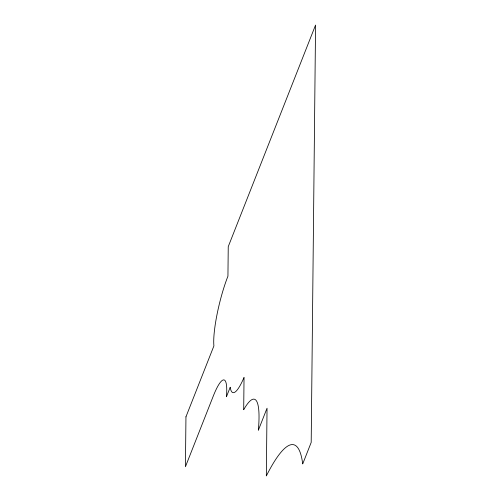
<?xml version="1.0" encoding="UTF-8"?>
<svg xmlns="http://www.w3.org/2000/svg" width="501" height="501" viewBox="0 0 501 501"><rect width="100%" height="100%" fill="white"/><g stroke="black" fill="none" stroke-linecap="round" stroke-linejoin="round"><path stroke-width="0.75" d="M185.952 416.838L185.433 466.744L213.15 396.397A47.251 8.442 -76.3 0 1 226.446 396.773L230.209 387.229A55.179 9.857 -76.3 0 0 244.037 377.447L243.699 409.724A82.389 14.717 -76.3 0 1 258.353 430.234L267.039 408.196L266.332 475.95A175.619 31.369 -76.3 0 1 302.71 463.951L311.196 442.414L315.567 25.05L228.243 246.661L227.936 276.183A47.251 8.442 -76.3 0 0 213.908 345.903L185.952 416.838"/></g></svg>
